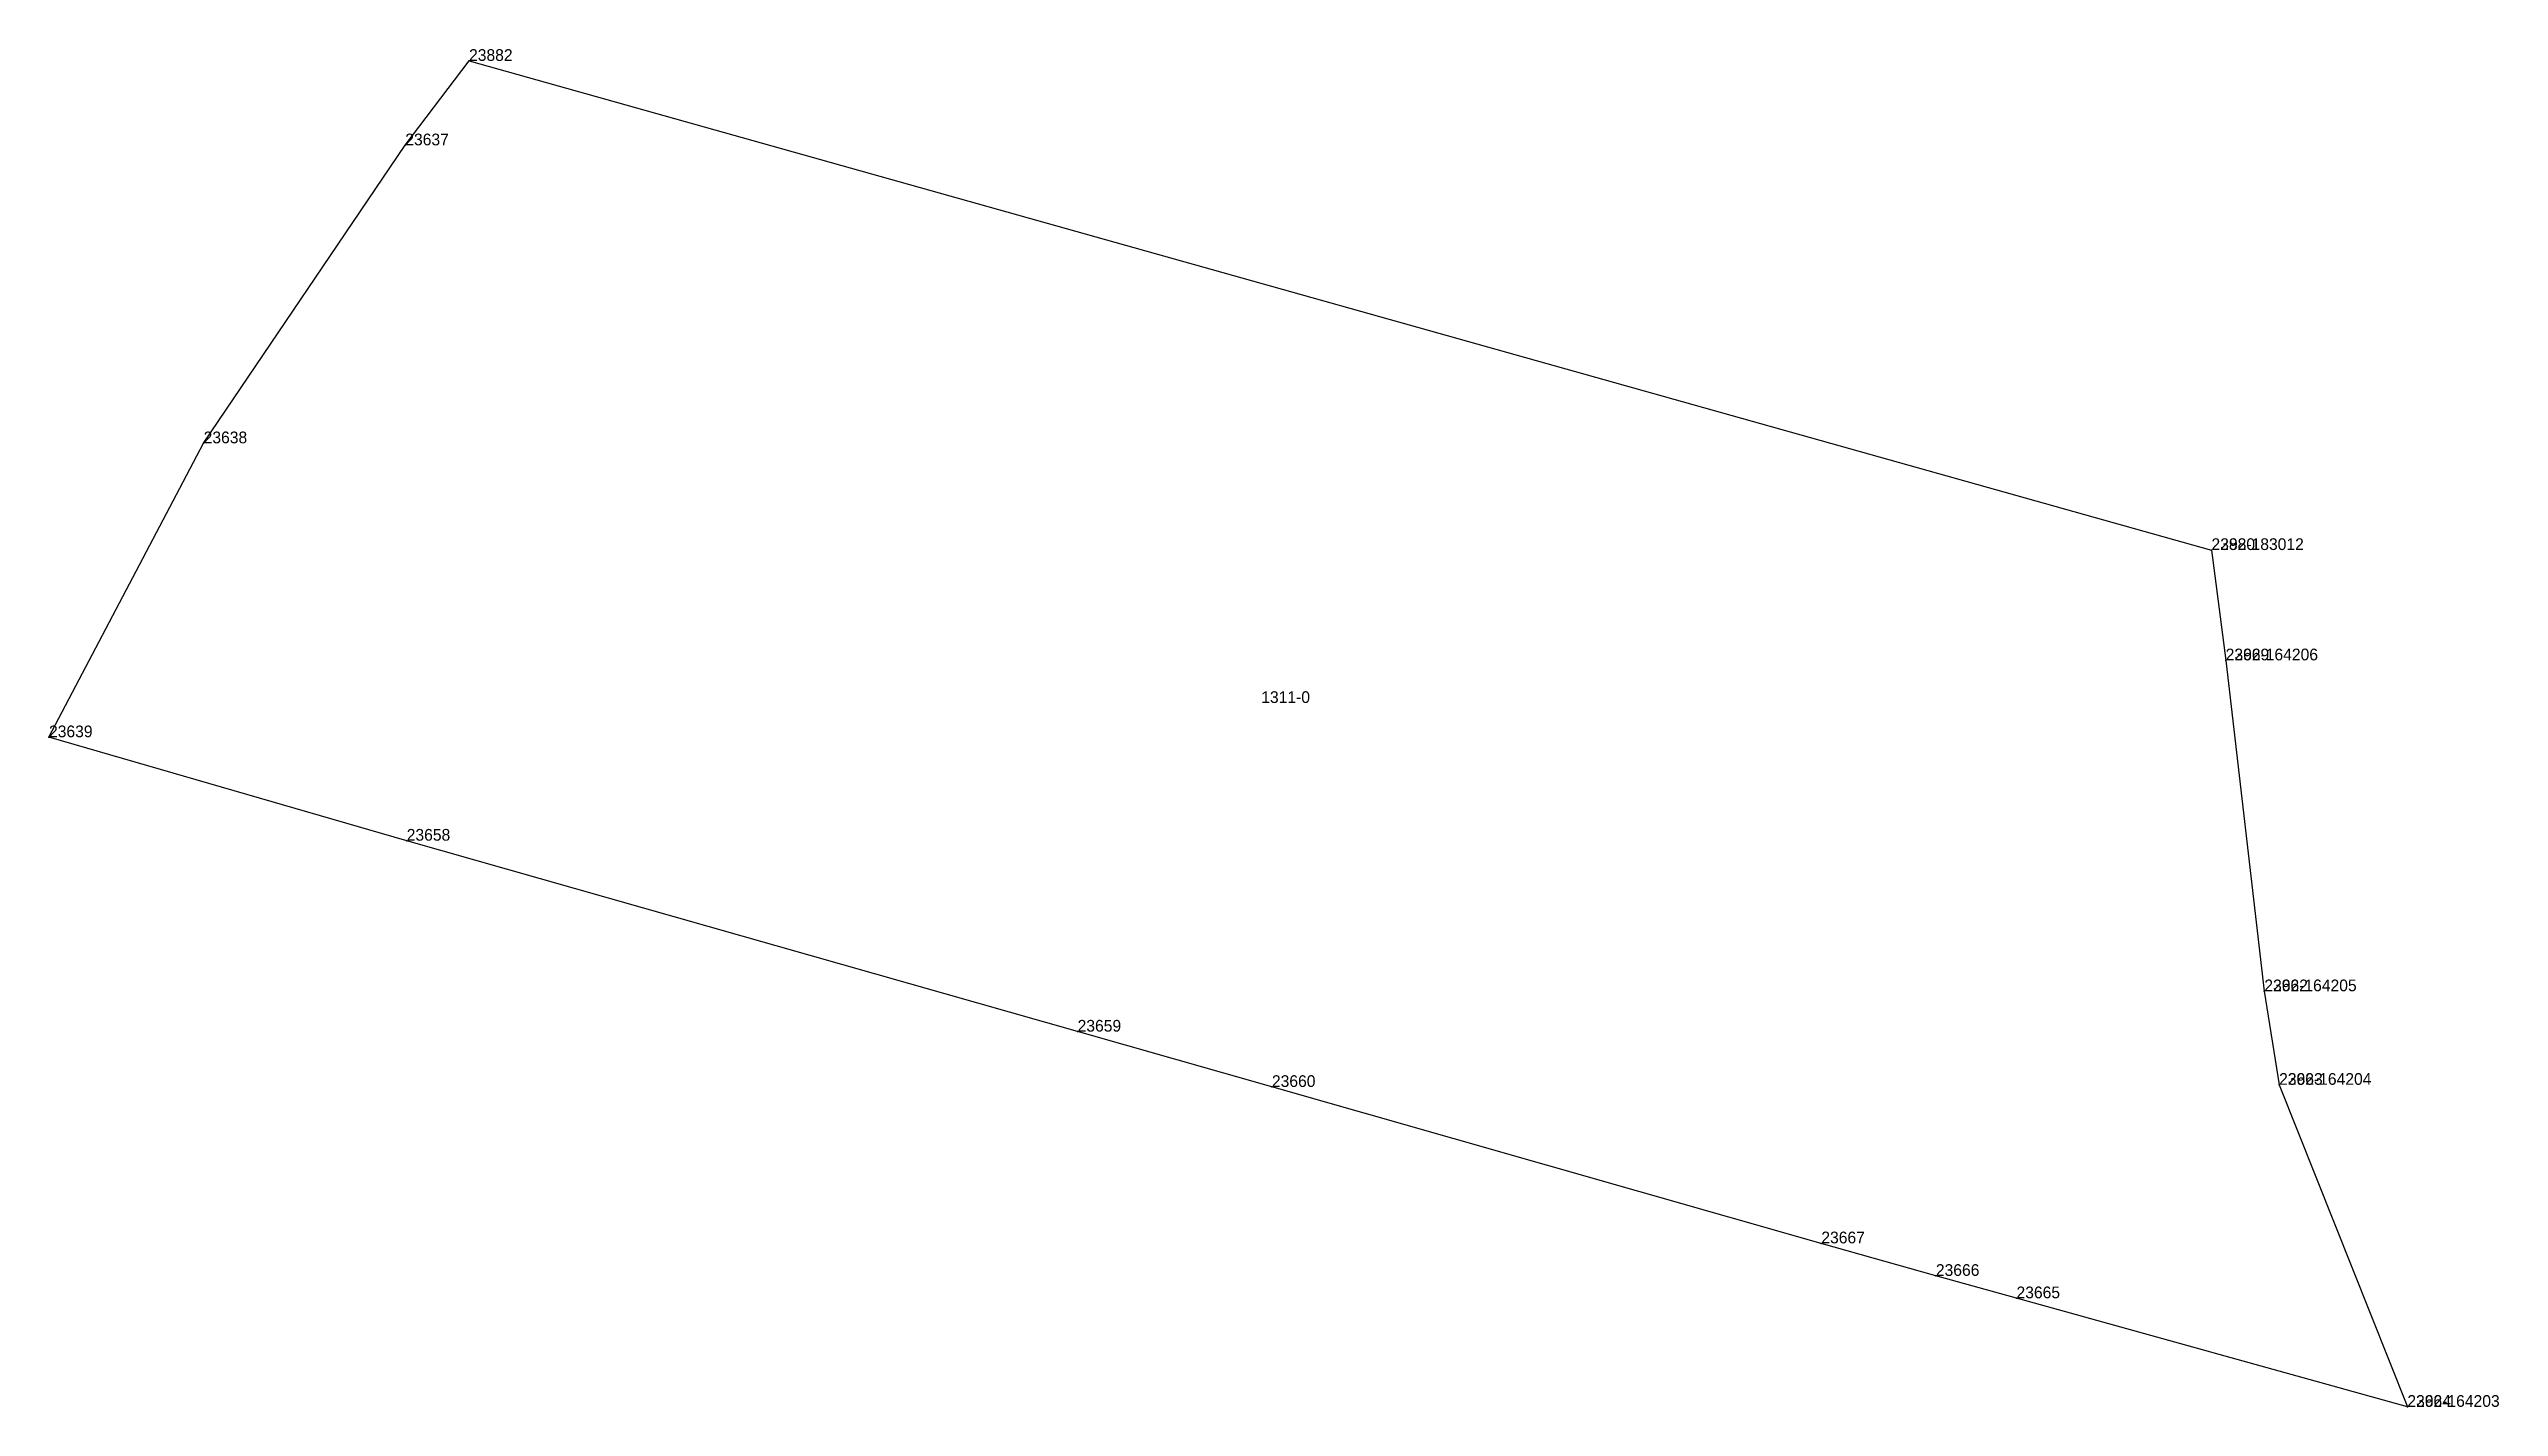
# Model space of a CAD drawing. Extents: x 7511562 to 7511729, y 4691055 to 4691148.
import ezdxf

# ---------------------------------------------------------------- set-up
doc = ezdxf.new("R2010")
doc.units = 0

msp = doc.modelspace()

# ---------------------------------------------------------------- linework, layer by layer
at = {"layer": 'Parcela Baze'}
msp.add_lwpolyline([(7511561.645, 4691100.853), (7511572.205, 4691120.93), (7511585.976, 4691141.278), (7511590.33, 4691147.045), (7511709.326, 4691113.64), (7511710.295, 4691106.105), (7511712.934, 4691083.506), (7511713.944, 4691077.116), (7511722.702, 4691055.125), (7511696.01, 4691062.54), (7511690.503, 4691064.067), (7511682.68, 4691066.29), (7511645.16, 4691076.97), (7511631.89, 4691080.75), (7511586.074, 4691093.79), (7511561.645, 4691100.853)], dxfattribs=at)
at = {"layer": 'Pikat'}
for p in [(7511590.33, 4691147.045), (7511585.976, 4691141.278), (7511572.205, 4691120.93), (7511709.326, 4691113.64), (7511709.326, 4691113.64), (7511710.295, 4691106.105), (7511710.295, 4691106.105), (7511561.645, 4691100.853), (7511586.074, 4691093.79), (7511712.934, 4691083.506), (7511712.934, 4691083.506), (7511631.89, 4691080.75), (7511645.16, 4691076.97), (7511713.944, 4691077.116), (7511713.944, 4691077.116), (7511682.68, 4691066.29), (7511690.503, 4691064.067), (7511696.01, 4691062.54), (7511722.702, 4691055.125), (7511722.702, 4691055.125)]:
    msp.add_point(p, dxfattribs=at)

# ---------------------------------------------------------------- texts
at = {"layer": 'Nr e Pikave Gjeodezike te Parceles Baze'}
for s, p in [('23882', (7511590.33, 4691147.045)), ('23637', (7511585.976, 4691141.278)), ('23638', (7511572.205, 4691120.93)), ('23880', (7511709.326, 4691113.64)), ('2292-183012', (7511709.326, 4691113.64)), ('23669', (7511710.295, 4691106.105)), ('2292-164206', (7511710.295, 4691106.105)), ('23639', (7511561.645, 4691100.853)), ('23658', (7511586.074, 4691093.79)), ('23662', (7511712.934, 4691083.506)), ('2292-164205', (7511712.934, 4691083.506)), ('23659', (7511631.89, 4691080.75)), ('23660', (7511645.16, 4691076.97)), ('23663', (7511713.944, 4691077.116)), ('2292-164204', (7511713.944, 4691077.116)), ('23667', (7511682.68, 4691066.29)), ('23666', (7511690.503, 4691064.067)), ('23665', (7511696.01, 4691062.54)), ('23664', (7511722.702, 4691055.125)), ('2292-164203', (7511722.702, 4691055.125))]:
    msp.add_text(s, height=0.8, dxfattribs=at).set_placement(p)
at = {"layer": 'Nr Parceles Baze'}
msp.add_text('1311-0', height=0.8, dxfattribs=at).set_placement((7511644.431, 4691103.194))

doc.saveas('drawing.dxf')
